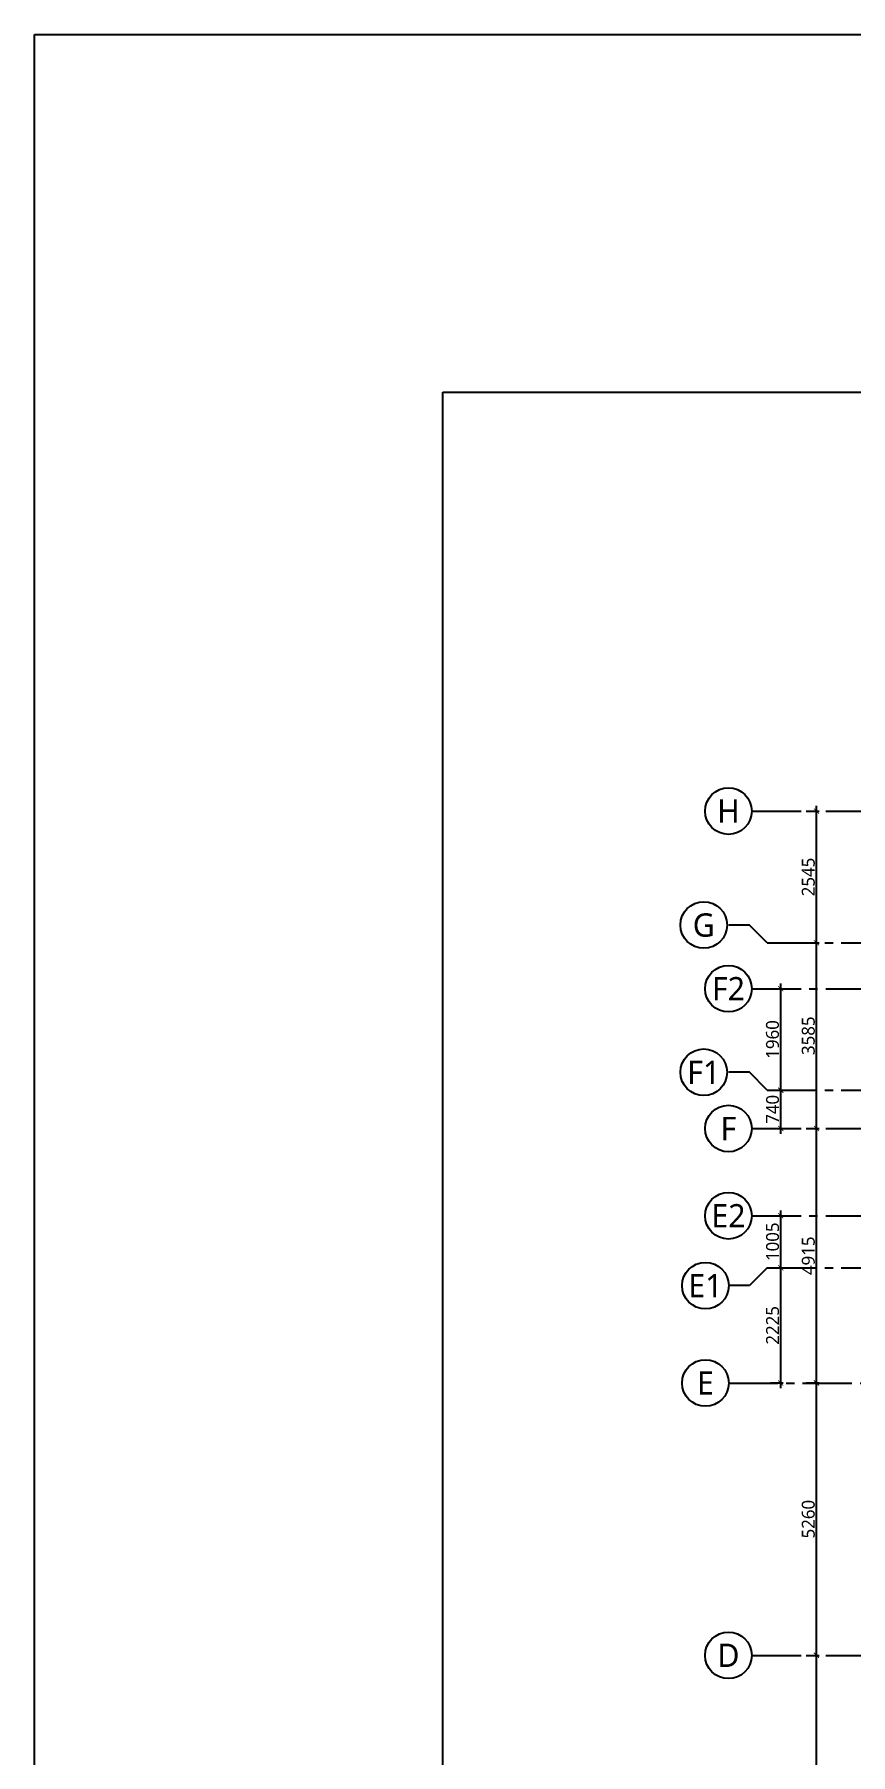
# Model space of a CAD drawing. Header units: millimetres. Extents: x -1107453 to -240403, y -265431 to 143409.
# Drawn here: x -314710 to -298945, y -173553 to -140330 of the extents above; entities that cross this region are included whole.
import ezdxf
from ezdxf.enums import TextEntityAlignment as Align

# ---------------------------------------------------------------- set-up
doc = ezdxf.new("R2010")
doc.units = ezdxf.units.MM
doc.header["$MEASUREMENT"] = 0
doc.linetypes.add('CENTER2', pattern=[28.575, 19.05, -3.175, 3.175, -3.175])
for name, color, linetype in [('A-Anno-Dims', 7, 'Continuous'), ('A-Anno-Grid Lines', 154, 'Continuous'), ('A-Wall Patt', 8, 'Continuous'), ('Anno_Labels', 7, 'Continuous')]:
    doc.layers.add(name, color=color, linetype=linetype)
doc.layers.add('A-Detail Lines', color=8, linetype='Continuous', lineweight=25)
doc.styles.get("Standard").update_dxf_attribs({"font": 'trebuc.ttf'})
doc.dimstyles.new('IIITD_WD_L @ 100', dxfattribs={"dimscale": 100, "dimtxt": 2.5, "dimasz": 1, "dimexe": 0.5, "dimexo": 0.25, "dimgap": 0.3, "dimtad": 1, "dimdec": 0, "dimrnd": 1, "dimzin": 0, "dimdsep": 46, "dimtxsty": 'Standard', "dimblk": 'ARCHTICK', "dimcen": 0.2, "dimdle": 1, "dimclrd": 8, "dimclre": 8, "dimadec": 0, "dimazin": 0, "dimtfac": 1, "dimtdec": 0, "dimtofl": 0, "dimtmove": 0, "dimatfit": 0, "dimfxl": 2, "dimfxlon": 1, "dimtolj": 1, "dimtzin": 0, "dimlwd": -1, "dimlwe": -1, "dimarcsym": 0})

# ---------------------------------------------------------------- blocks, each defined once
blk = doc.blocks.new('Grid Head')
blk.add_circle((0, 0), 3)
at = {"layer": 'Anno_Labels'}
blk.add_attdef('GRID_NAME', text='', height=3, dxfattribs=at).set_placement((0, 0), align=Align.MIDDLE_CENTER)
blk = doc.blocks.new('_ArchTick')
at = {"color": 0, "linetype": 'ByBlock', "const_width": 0.15}
blk.add_lwpolyline([(-0.5, -0.5), (0.5, 0.5)], dxfattribs=at)
blk = doc.blocks.new('*D1115')
at = {"layer": 'A-Anno-Dims', "color": 8, "transparency": 16777216}
for p, q in [((507768, 3687), (508018, 3687)), ((507968, -1673), (507968, 3787)), ((507968, -1573), (507918, -1573))]:
    blk.add_line(p, q, dxfattribs=at)
at = {"layer": 'A-Anno-Dims', "color": 8, "transparency": 16777216, "xscale": 100, "yscale": 100, "zscale": 100}
for p, rotation in [((507968, 3687), 90), ((507968, -1573), 270)]:
    blk.add_blockref('_ArchTick', p, dxfattribs=dict(at, rotation=rotation))
at = {"layer": 'A-Anno-Dims', "color": 0, "transparency": 16777216, "insert": (507811, 1057), "char_height": 250, "attachment_point": 5, "rotation": 90}
blk.add_mtext('\\A1;5260', dxfattribs=at)
blk = doc.blocks.new('_Open90')
at = {"color": 0, "linetype": 'ByBlock', "lineweight": -2}
for p, q in [((0, 0), (-1, 0)), ((-0.5, 0.5), (0, 0)), ((0, 0), (-0.5, -0.5))]:
    blk.add_line(p, q, dxfattribs=at)
blk = doc.blocks.new('*D1098')
at = {"layer": 'A-Anno-Dims', "color": 8, "transparency": 16777216}
for p, q in [((507968, 3587), (507968, 9047)), ((507768, 8947), (508018, 8947)), ((507768, 3687), (508018, 3687))]:
    blk.add_line(p, q, dxfattribs=at)
at = {"layer": 'A-Anno-Dims', "color": 8, "transparency": 16777216, "xscale": 100, "yscale": 100, "zscale": 100}
for p, rotation in [((507968, 8947), 90), ((507968, 3687), 270)]:
    blk.add_blockref('_ArchTick', p, dxfattribs=dict(at, rotation=rotation))
at = {"layer": 'A-Anno-Dims', "color": 0, "transparency": 16777216, "insert": (507811, 6317), "char_height": 250, "attachment_point": 5, "rotation": 90}
blk.add_mtext('\\A1;5260', dxfattribs=at)
blk = doc.blocks.new('*D1099')
at = {"layer": 'A-Anno-Dims', "color": 8, "transparency": 16777216}
for p, q in [((507078, 11172), (507328, 11172)), ((507278, 8847), (507278, 11272)), ((507078, 8947), (507328, 8947))]:
    blk.add_line(p, q, dxfattribs=at)
at = {"layer": 'A-Anno-Dims', "color": 8, "transparency": 16777216, "xscale": 100, "yscale": 100, "zscale": 100}
for p, rotation in [((507278, 11172), 90), ((507278, 8947), 270)]:
    blk.add_blockref('_ArchTick', p, dxfattribs=dict(at, rotation=rotation))
at = {"layer": 'A-Anno-Dims', "color": 0, "transparency": 16777216, "insert": (507121, 10060), "char_height": 250, "attachment_point": 5, "rotation": 90}
blk.add_mtext('\\A1;2225', dxfattribs=at)
blk = doc.blocks.new('*D1116')
at = {"layer": 'A-Anno-Dims', "color": 8, "transparency": 16777216}
for p, q in [((507078, 12177), (507328, 12177)), ((507278, 11072), (507278, 12277)), ((507078, 11172), (507328, 11172))]:
    blk.add_line(p, q, dxfattribs=at)
at = {"layer": 'A-Anno-Dims', "color": 8, "transparency": 16777216, "xscale": 100, "yscale": 100, "zscale": 100}
for p, rotation in [((507278, 12177), 90), ((507278, 11172), 270)]:
    blk.add_blockref('_ArchTick', p, dxfattribs=dict(at, rotation=rotation))
at = {"layer": 'A-Anno-Dims', "color": 0, "transparency": 16777216, "insert": (507121, 11675), "char_height": 250, "attachment_point": 5, "rotation": 90}
blk.add_mtext('\\A1;1005', dxfattribs=at)
blk = doc.blocks.new('*D1100')
at = {"layer": 'A-Anno-Dims', "color": 8, "transparency": 16777216}
for p, q in [((507768, 19992), (508018, 19992)), ((507968, 17347), (507968, 20092)), ((507768, 17447), (508018, 17447))]:
    blk.add_line(p, q, dxfattribs=at)
at = {"layer": 'A-Anno-Dims', "color": 8, "transparency": 16777216, "xscale": 100, "yscale": 100, "zscale": 100}
for p, rotation in [((507968, 19992), 90), ((507968, 17447), 270)]:
    blk.add_blockref('_ArchTick', p, dxfattribs=dict(at, rotation=rotation))
at = {"layer": 'A-Anno-Dims', "color": 0, "transparency": 16777216, "insert": (507811, 18720), "char_height": 250, "attachment_point": 5, "rotation": 90}
blk.add_mtext('\\A1;2545', dxfattribs=at)
blk = doc.blocks.new('*D1109')
at = {"layer": 'A-Anno-Dims', "color": 8, "transparency": 16777216}
for p, q in [((507278, 13762), (507278, 14702)), ((507078, 14602), (507328, 14602)), ((507078, 13862), (507328, 13862))]:
    blk.add_line(p, q, dxfattribs=at)
at = {"layer": 'A-Anno-Dims', "color": 8, "transparency": 16777216, "xscale": 100, "yscale": 100, "zscale": 100}
for p, rotation in [((507278, 14602), 90), ((507278, 13862), 270)]:
    blk.add_blockref('_ArchTick', p, dxfattribs=dict(at, rotation=rotation))
at = {"layer": 'A-Anno-Dims', "color": 0, "transparency": 16777216, "insert": (507121, 14232), "char_height": 250, "attachment_point": 5, "rotation": 90}
blk.add_mtext('\\A1;740', dxfattribs=at)
blk = doc.blocks.new('*D1110')
at = {"layer": 'A-Anno-Dims', "color": 8, "transparency": 16777216}
for p, q in [((507278, 14502), (507278, 16662)), ((507078, 16562), (507328, 16562)), ((507078, 14602), (507328, 14602))]:
    blk.add_line(p, q, dxfattribs=at)
at = {"layer": 'A-Anno-Dims', "color": 8, "transparency": 16777216, "xscale": 100, "yscale": 100, "zscale": 100}
for p, rotation in [((507278, 16562), 90), ((507278, 14602), 270)]:
    blk.add_blockref('_ArchTick', p, dxfattribs=dict(at, rotation=rotation))
at = {"layer": 'A-Anno-Dims', "color": 0, "transparency": 16777216, "insert": (507120, 15582), "char_height": 250, "attachment_point": 5, "rotation": 90}
blk.add_mtext('\\A1;1960', dxfattribs=at)
blk = doc.blocks.new('*D1111')
at = {"layer": 'A-Anno-Dims', "color": 8, "transparency": 16777216}
for p, q in [((507968, 8847), (507968, 13962)), ((507768, 13862), (508018, 13862)), ((507768, 8947), (508018, 8947))]:
    blk.add_line(p, q, dxfattribs=at)
at = {"layer": 'A-Anno-Dims', "color": 8, "transparency": 16777216, "xscale": 100, "yscale": 100, "zscale": 100}
for p, rotation in [((507968, 13862), 90), ((507968, 8947), 270)]:
    blk.add_blockref('_ArchTick', p, dxfattribs=dict(at, rotation=rotation))
at = {"layer": 'A-Anno-Dims', "color": 0, "transparency": 16777216, "insert": (507811, 11404), "char_height": 250, "attachment_point": 5, "rotation": 90}
blk.add_mtext('\\A1;4915', dxfattribs=at)
blk = doc.blocks.new('*D1112')
at = {"layer": 'A-Anno-Dims', "color": 8, "transparency": 16777216}
for p, q in [((507768, 17447), (508018, 17447)), ((507968, 13762), (507968, 17547)), ((507768, 13862), (508018, 13862))]:
    blk.add_line(p, q, dxfattribs=at)
at = {"layer": 'A-Anno-Dims', "color": 8, "transparency": 16777216, "xscale": 100, "yscale": 100, "zscale": 100}
for p, rotation in [((507968, 17447), 90), ((507968, 13862), 270)]:
    blk.add_blockref('_ArchTick', p, dxfattribs=dict(at, rotation=rotation))
at = {"layer": 'A-Anno-Dims', "color": 0, "transparency": 16777216, "insert": (507811, 15654), "char_height": 250, "attachment_point": 5, "rotation": 90}
blk.add_mtext('\\A1;3585', dxfattribs=at)
blk = doc.blocks.new('Grid Girls Hostel')
at = {"layer": 'A-Anno-Grid Lines', "linetype": 'CENTER2', "ltscale": 50}
for p, q in [((506718.2, 19992.3), (546111.4, 19992.3)), ((506672.7, 17792.4), (506272.7, 17792.4)), ((507018.2, 17446.9), (515208.2, 17446.9)), ((506718.2, 16562.3), (539568.2, 16562.3)), ((506672.7, 14947.8), (506272.7, 14947.8)), ((507018.2, 14602.3), (539568.2, 14602.3)), ((506718.2, 13861.8), (540731.8, 13861.8)), ((506718.2, 12176.8), (515208.2, 12176.8)), ((507018.2, 11172.3), (539568.2, 11172.3)), ((506672.7, 10826.8), (506272.7, 10826.8)), ((506272.7, 8946.8), (517953.5, 8946.8)), ((506718.2, 3686.8), (521493.2, 3686.8))]:
    blk.add_line(p, q, dxfattribs=at)
for points in [[(507018.2, 17446.9), (506672.7, 17792.4)], [(507018.2, 14602.3), (506672.7, 14947.8)], [(507018.2, 11172.3), (506672.7, 10826.8)]]:
    blk.add_lwpolyline(points, dxfattribs=at)
at = {"layer": 'A-Anno-Dims'}
ref = blk.add_blockref('Grid Head', (506268.2, 19992.3), dxfattribs=dict(at, xscale=150, yscale=150, zscale=150))
ref.add_attrib('GRID_NAME', 'H', dxfattribs={"layer": '0', "height": 450}).set_placement((506268.2, 19992.3), align=Align.MIDDLE_CENTER)
ref = blk.add_blockref('Grid Head', (505791.3, 17792.4), dxfattribs=dict(at, xscale=150, yscale=150, zscale=150))
ref.add_attrib('GRID_NAME', 'G', dxfattribs={"layer": '0', "height": 450}).set_placement((505791.3, 17792.4), align=Align.MIDDLE_CENTER)
ref = blk.add_blockref('Grid Head', (506268.2, 16562.3), dxfattribs=dict(at, xscale=150, yscale=150, zscale=150))
ref.add_attrib('GRID_NAME', 'F2', dxfattribs={"layer": '0', "height": 450}).set_placement((506268.2, 16562.3), align=Align.MIDDLE_CENTER)
ref = blk.add_blockref('Grid Head', (505791.3, 14947.8), dxfattribs=dict(at, xscale=150, yscale=150, zscale=150))
ref.add_attrib('GRID_NAME', 'F1', dxfattribs={"layer": '0', "height": 450}).set_placement((505791.3, 14947.8), align=Align.MIDDLE_CENTER)
ref = blk.add_blockref('Grid Head', (506267.2, 13861.8), dxfattribs=dict(at, xscale=150, yscale=150, zscale=150))
ref.add_attrib('GRID_NAME', 'F', dxfattribs={"layer": '0', "height": 450}).set_placement((506267.2, 13861.8), align=Align.MIDDLE_CENTER)
ref = blk.add_blockref('Grid Head', (506268.2, 12176.8), dxfattribs=dict(at, xscale=150, yscale=150, zscale=150))
ref.add_attrib('GRID_NAME', 'E2', dxfattribs={"layer": '0', "height": 450}).set_placement((506268.2, 12176.8), align=Align.MIDDLE_CENTER)
ref = blk.add_blockref('Grid Head', (505822.7, 10826.8), dxfattribs=dict(at, xscale=150, yscale=150, zscale=150))
ref.add_attrib('GRID_NAME', 'E1', dxfattribs={"layer": '0', "height": 450}).set_placement((505822.7, 10826.8), align=Align.MIDDLE_CENTER)
ref = blk.add_blockref('Grid Head', (505822.7, 8946.8), dxfattribs=dict(at, xscale=150, yscale=150, zscale=150))
ref.add_attrib('GRID_NAME', 'E', dxfattribs={"layer": '0', "height": 450}).set_placement((505822.7, 8946.8), align=Align.MIDDLE_CENTER)
ref = blk.add_blockref('Grid Head', (506268.2, 3686.8), dxfattribs=dict(at, xscale=150, yscale=150, zscale=150))
ref.add_attrib('GRID_NAME', 'D', dxfattribs={"layer": '0', "height": 450}).set_placement((506268.2, 3686.8), align=Align.MIDDLE_CENTER)
for base, p1, p2, picture, middle in [((507968.2, 19992.3), (507518.2, 17446.9), (507218.2, 19992.3), '*D1100', (507811, 18719.6)), ((507968.2, 17446.9), (507218.2, 13861.8), (507018.2, 17446.9), '*D1112', (507811, 15654.4)), ((507277.7, 16562.3), (506827.7, 14602.3), (506527.7, 16562.3), '*D1110', (507120.1, 15582.3)), ((507968.2, 13861.8), (507218.2, 8946.8), (507518.2, 13861.8), '*D1111', (507810.6, 11404.3)), ((507968.2, 8946.8), (507218.2, 3686.8), (507218.2, 8946.8), '*D1098', (507810.6, 6316.8)), ((507968.2, 3686.8), (507968.2, -1573.2), (506718.2, 3686.8), '*D1115', (507810.6, 1056.8))]:
    dim = blk.add_linear_dim(base=base, p1=p1, p2=p2, angle=90, dimstyle='IIITD_WD_L @ 100', override={"dimtmove": 1, "dimldrblk": 'Open90', "dimarcsym": 1}, dxfattribs=at)
    dim.commit()
    dim.dimension.update_dxf_attribs({"geometry": picture, "text_midpoint": middle})
for base, p1, p2, text, picture, middle in [((507277.7, 14602.3), (506718.2, 13861.8), (506827.7, 14602.3), '740', '*D1109', (507120.5, 14232.1)), ((507277.7, 12176.8), (507018.2, 11172.3), (506718.2, 12176.8), '1005', '*D1116', (507120.5, 11674.6)), ((507277.7, 11172.3), (506527.7, 8946.8), (506827.7, 11172.3), '2225', '*D1099', (507120.5, 10059.6))]:
    dim = blk.add_linear_dim(base=base, p1=p1, p2=p2, angle=90, text=text, dimstyle='IIITD_WD_L @ 100', override={"dimtmove": 1, "dimldrblk": 'Open90', "dimarcsym": 1}, dxfattribs=at)
    dim.commit()
    dim.dimension.update_dxf_attribs({"geometry": picture, "text_midpoint": middle})

msp = doc.modelspace()

# ---------------------------------------------------------------- linework, layer by layer
at = {"layer": 'A-Detail Lines'}
msp.add_lwpolyline([(-306821.1, -147237.2), (-246667.3, -147237.2), (-246667.3, -191354.1), (-306821.1, -191354.1)], close=True, dxfattribs=at)
at = {"layer": 'A-Wall Patt', "color": 2}
msp.add_lwpolyline([(-314710, -140329.7), (-240403.4, -140329.7), (-240403.4, -196081), (-314710, -196081)], close=True, dxfattribs=at)

# ---------------------------------------------------------------- block references
at = {"layer": 'A-Anno-Grid Lines'}
msp.add_blockref('Grid Girls Hostel', (-807572.5, -175323), dxfattribs=at)

doc.saveas('drawing.dxf')
